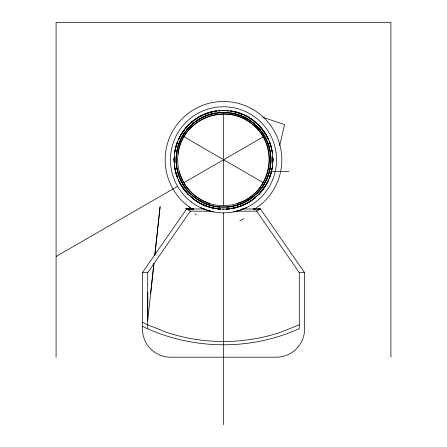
<?xml version="1.0" encoding="UTF-8"?>
<svg xmlns="http://www.w3.org/2000/svg" width="447" height="447" viewBox="0 0 447 447"><rect width="100%" height="100%" fill="white"/><g stroke="black" fill="none" stroke-linecap="round" stroke-linejoin="round"><path stroke-width="0.67" d="M147.722 311.363L147.722 292.288L147.639 321.019L153.93 263.641M175.095 150.226A49.343 49.343 0 0 0 174.542 153.623L174.157 159.808L174.542 165.993A49.343 49.343 0 0 0 175.095 169.396M271.905 169.396A49.343 49.343 0 0 0 272.458 165.993L272.843 159.808L272.458 153.623A49.343 49.343 0 0 0 271.905 150.226M154.824 255.393L160.104 206.587L154.774 255.466M150.583 293.947L153.874 263.724M174.593 156.489L174.157 159.808L174.593 163.127M175.291 151.181L175.839 147.035L177.794 142.308M176.599 144.783L176.694 144.493M269.206 177.308L271.161 172.581L271.709 168.435M272.407 163.127L272.843 159.808L272.407 156.489M174.542 153.623C175.911 143.364 180.493 133.625 187.528 126.032A49.343 49.343 0 0 1 188.483 125.043M178.04 154.064C181.253 119.209 226.5 101.29 252.706 124.506C280.42 145.895 271.301 193.696 237.659 203.385M272.458 165.993C271.089 176.258 266.507 185.997 259.472 193.585A49.343 49.343 0 0 1 258.517 194.579M279.66 145.621L284.549 124.562L262.791 117.248M179.61 137.927L180.767 135.139L184.522 130.239M267.39 181.689L266.233 184.482L258.394 194.702L253.488 198.462M241.754 208.972L260.439 208.972L304.563 272.597L304.563 328.986A28.195 28.195 0 0 1 276.369 357.187L170.631 357.187A28.195 28.195 0 0 1 142.437 328.986L142.437 272.597L186.561 208.972L205.246 208.972M147.722 328.618L147.722 272.597L190.534 210.867M185.371 129.138L188.606 124.92L192.97 121.567M187.528 126.032C197.473 115.46 212.113 109.666 226.601 110.56A49.343 49.343 0 0 1 228.657 110.733M217.655 208.805A49.343 49.343 0 0 0 220.399 209.056C234.887 209.95 249.527 204.156 259.472 193.585M195.674 119.494L198.826 117.075L202.038 115.745M251.326 200.122L248.174 202.541L244.962 203.871M254.874 208.972L260.685 204.754A58.334 58.334 0 0 0 266.021 119.88A58.334 58.334 0 0 0 180.979 119.88A58.334 58.334 0 0 0 186.315 204.754L192.126 208.972L192.623 208.464L193.551 208.972M56.082 256.466L177.61 186.304M183.678 182.801L263.333 136.81M239.855 220.857L243.749 218.611M258.601 208.972L260.439 208.972L256.667 211.152L236.111 211.152M253.449 208.972L254.377 208.464L254.701 208.972M204.519 114.717L206.385 113.946M207.626 113.432L210.727 112.147L214.158 111.694M239.374 206.184L236.273 207.469L232.842 207.922M240.615 205.67L243.721 204.385M246.085 207.805L239.894 210.258L233.44 211.912M299.278 324.835L279.643 332.607A181.694 181.694 0 0 1 167.357 332.607L146.141 324.209L142.437 322.17M215.482 111.521L216.806 111.348M218.79 111.085L220.114 110.912M222.762 110.56L224.238 110.56M224.238 209.056L222.762 209.056M226.886 208.704L228.21 208.531M230.194 208.274L231.518 208.095M228.657 208.972L226.607 209.23A49.522 49.522 0 0 0 229.361 208.978M230.719 208.71L232.094 208.537A49.522 49.522 0 0 1 230.736 208.799M258.606 209.04L260.014 208.978M260.439 208.972L253.287 209.151M189.819 209.084L186.561 208.972L193.685 209.123M186.88 208.978L189.819 208.972L189.813 206.922M269.681 171.665L289.069 171.665M217.739 208.972L219.751 208.972M227.249 208.972L229.261 208.972M191.724 209.151L193.68 209.151M210.889 211.152L190.333 211.152L185.416 208.313M142.437 272.597L147.722 272.597M256.466 210.867L299.278 272.597L304.563 272.597M226.601 110.56L232.747 111.337L238.748 112.879A49.343 49.343 0 0 1 243.883 114.873M220.399 209.056L214.253 208.28L208.252 206.737A49.343 49.343 0 0 1 203.117 204.743M216.281 208.71L214.906 208.537A49.522 49.522 0 0 0 216.264 208.799M218.343 208.972L220.393 209.23A49.522 49.522 0 0 1 217.639 208.978M226.886 110.912L228.21 111.085M230.194 111.348L231.518 111.521M232.842 111.694L236.273 112.147L239.374 113.432M214.158 207.922L210.727 207.469L207.626 206.184M215.482 208.095L216.806 208.274M218.79 208.531L220.114 208.704M213.56 211.912L207.106 210.258L200.915 207.805M238.748 112.879L244.509 115.158A49.343 49.343 0 0 1 249.359 117.779M209.341 203.385C194.663 198.652 182.924 186.148 179.118 171.201M174.542 165.993C176.783 184.583 190.411 201.055 208.252 206.737M240.615 113.946L242.481 114.717M244.962 115.745L248.174 117.075L251.326 119.494M202.038 203.871L198.826 202.541L195.674 200.122M203.279 204.385L206.385 205.67M244.509 115.158C259.556 122.199 270.413 137.14 272.458 153.623M142.437 326.187L144.638 327.4C192.903 349.945 250.728 350.778 299.278 328.618L299.278 272.597M194.814 213.739L196.49 214.705M183.79 136.631L263.35 182.762M254.03 121.567L258.394 124.92L261.629 129.138M193.512 198.462L188.606 194.702L180.767 184.482L179.61 181.689M262.478 130.239L266.233 135.139L267.39 137.927M270.306 144.493L270.401 144.783M269.206 142.308L271.161 147.035L271.709 151.181M175.766 172.307L177.794 177.308M175.291 168.435L175.839 172.581M390.918 357.187L390.918 22.35L56.082 22.35L56.082 357.187M223.5 113.856L223.5 205.749M223.5 212.716L223.5 424.65M270.966 156.489A47.583 47.583 0 0 1 270.966 163.127M270.709 165.77A47.583 47.583 0 0 1 270.524 167.089M270.301 168.396A47.583 47.583 0 0 1 270.044 169.704M269.418 172.285A47.583 47.583 0 0 1 265.512 182.147M265.194 182.734A47.583 47.583 0 0 1 261.992 187.779M260.791 189.366A47.583 47.583 0 0 1 256.315 194.266M254.84 195.613A47.583 47.583 0 0 1 252.795 197.3M251.734 198.105A47.583 47.583 0 0 1 249.555 199.625M248.996 199.982A47.583 47.583 0 0 1 233.714 206.279M232.418 206.548A47.583 47.583 0 0 1 231.11 206.777M229.792 206.972A47.583 47.583 0 0 1 227.149 207.252M219.851 207.252A47.583 47.583 0 0 1 217.208 206.972M215.89 206.777A47.583 47.583 0 0 1 214.582 206.548M213.286 206.279A47.583 47.583 0 0 1 198.004 199.982M197.445 199.625A47.583 47.583 0 0 1 195.266 198.105M194.205 197.3A47.583 47.583 0 0 1 192.16 195.613M190.685 194.266A47.583 47.583 0 0 1 186.209 189.366M185.008 187.779A47.583 47.583 0 0 1 181.806 182.734M181.488 182.147A47.583 47.583 0 0 1 177.582 172.285M176.956 169.704A47.583 47.583 0 0 1 176.699 168.396M176.476 167.089A47.583 47.583 0 0 1 176.291 165.77M176.034 163.127A47.583 47.583 0 0 1 176.034 156.489M176.291 153.846A47.583 47.583 0 0 1 176.956 149.913M177.582 147.337A47.583 47.583 0 0 1 181.488 137.469M181.806 136.888A47.583 47.583 0 0 1 185.008 131.843M186.209 130.256A47.583 47.583 0 0 1 190.685 125.35M192.16 124.009A47.583 47.583 0 0 1 194.205 122.316M195.266 121.511A47.583 47.583 0 0 1 197.445 119.992M198.004 119.634A47.583 47.583 0 0 1 213.934 113.197M214.582 113.069A47.583 47.583 0 0 1 215.89 112.84M217.868 112.56A47.583 47.583 0 0 1 219.851 112.365M227.149 112.365A47.583 47.583 0 0 1 229.132 112.56M231.11 112.84A47.583 47.583 0 0 1 232.418 113.069M233.066 113.197A47.583 47.583 0 0 1 248.996 119.634M249.555 119.992A47.583 47.583 0 0 1 251.734 121.511M252.795 122.316A47.583 47.583 0 0 1 254.84 124.009M256.315 125.35A47.583 47.583 0 0 1 260.791 130.256M261.992 131.843A47.583 47.583 0 0 1 265.194 136.888M265.512 137.469A47.583 47.583 0 0 1 269.418 147.337M270.044 149.913A47.583 47.583 0 0 1 270.709 153.846M272.631 166.016A49.522 49.522 0 0 1 272.078 169.43M271.787 170.782A49.522 49.522 0 0 1 269.541 178.04M268.742 179.951A49.522 49.522 0 0 1 258.64 194.702M255.064 197.965A49.522 49.522 0 0 1 244.587 204.614M243.956 204.905A49.522 49.522 0 0 1 238.804 206.905M238.145 207.112A49.522 49.522 0 0 1 232.781 208.453M214.219 208.453A49.522 49.522 0 0 1 208.855 207.112M208.196 206.905A49.522 49.522 0 0 1 203.044 204.905M202.413 204.614A49.522 49.522 0 0 1 191.936 197.965M188.36 194.702A49.522 49.522 0 0 1 178.258 179.951M177.459 178.04A49.522 49.522 0 0 1 175.213 170.782M174.922 169.43A49.522 49.522 0 0 1 174.369 166.016M174.023 161.881A49.522 49.522 0 0 1 174.023 157.735M174.369 153.6A49.522 49.522 0 0 1 174.922 150.192M175.213 148.834A49.522 49.522 0 0 1 177.459 141.582M178.258 139.671A49.522 49.522 0 0 1 188.36 124.914M190.88 122.545A49.522 49.522 0 0 1 202.413 115.002M203.044 114.711A49.522 49.522 0 0 1 208.196 112.711M208.855 112.504A49.522 49.522 0 0 1 214.219 111.163M214.901 111.04A49.522 49.522 0 0 1 216.264 110.822M218.326 110.56A49.522 49.522 0 0 1 220.393 110.387M226.607 110.387A49.522 49.522 0 0 1 228.674 110.56M230.736 110.822A49.522 49.522 0 0 1 232.099 111.04M232.781 111.163A49.522 49.522 0 0 1 238.145 112.504M238.804 112.711A49.522 49.522 0 0 1 243.956 114.711M244.587 115.002A49.522 49.522 0 0 1 256.12 122.545M258.64 124.914A49.522 49.522 0 0 1 268.742 139.671M269.541 141.582A49.522 49.522 0 0 1 271.787 148.834M272.078 150.192A49.522 49.522 0 0 1 272.631 153.6M272.977 157.735A49.522 49.522 0 0 1 272.977 161.881M271.62 170.743A49.343 49.343 0 0 1 269.379 177.973M268.58 179.878A49.343 49.343 0 0 1 260.4 192.573M254.952 197.831A49.343 49.343 0 0 1 244.509 204.458M243.883 204.743A49.343 49.343 0 0 1 238.748 206.737M238.095 206.944A49.343 49.343 0 0 1 233.423 208.146M232.071 208.403A49.343 49.343 0 0 1 230.708 208.626M229.345 208.805A49.343 49.343 0 0 1 226.601 209.056M216.292 208.626A49.343 49.343 0 0 1 214.929 208.403M213.577 208.146A49.343 49.343 0 0 1 208.905 206.944M202.491 204.458A49.343 49.343 0 0 1 192.048 197.831M188.483 194.579A49.343 49.343 0 0 1 187.528 193.585M186.6 192.573A49.343 49.343 0 0 1 178.42 179.878M177.621 177.973A49.343 49.343 0 0 1 175.38 170.743M174.201 161.875A49.343 49.343 0 0 1 174.201 157.746M175.38 148.873A49.343 49.343 0 0 1 177.621 141.643M178.42 139.738A49.343 49.343 0 0 1 186.6 127.049M190.998 122.679A49.343 49.343 0 0 1 197.06 118.148M197.641 117.779A49.343 49.343 0 0 1 202.491 115.158M203.117 114.873A49.343 49.343 0 0 1 208.252 112.879M208.905 112.672A49.343 49.343 0 0 1 213.577 111.471M214.929 111.214A49.343 49.343 0 0 1 216.292 110.996M218.343 110.733A49.343 49.343 0 0 1 220.399 110.56M230.708 110.996A49.343 49.343 0 0 1 232.071 111.214M233.423 111.471A49.343 49.343 0 0 1 238.095 112.672M249.94 118.148A49.343 49.343 0 0 1 256.002 122.679M258.517 125.043A49.343 49.343 0 0 1 259.472 126.032M260.4 127.049A49.343 49.343 0 0 1 268.58 139.738M269.379 141.643A49.343 49.343 0 0 1 271.62 148.873M272.799 157.746A49.343 49.343 0 0 1 272.799 161.875M200.591 199.491A45.817 45.817 0 0 0 269.317 159.808A45.817 45.817 0 0 0 200.591 120.126A45.817 45.817 0 0 0 200.591 199.491M199.954 200.586A47.086 47.086 0 0 0 270.586 159.808A47.086 47.086 0 0 0 199.954 119.031A47.086 47.086 0 0 0 199.954 200.586M199.82 200.826A47.36 47.36 0 0 0 270.86 159.808A47.36 47.36 0 0 0 199.82 118.79A47.36 47.36 0 0 0 199.82 200.826M191.428 202.061A53.048 53.048 0 0 0 276.129 166.457A53.048 53.048 0 0 0 202.944 110.906A53.048 53.048 0 0 0 191.428 202.061"/></g></svg>
